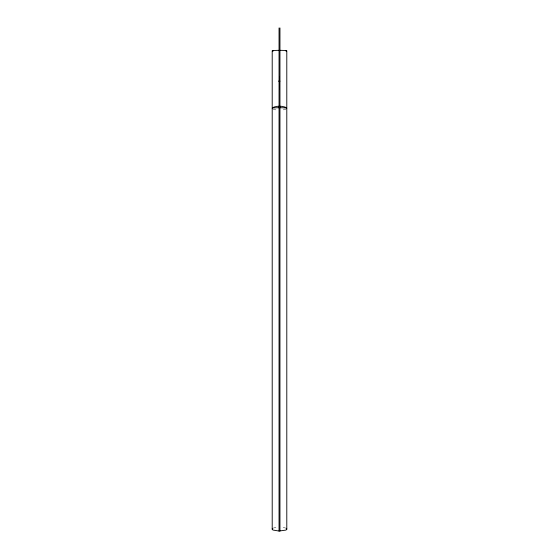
<?xml version="1.0" encoding="UTF-8"?>
<svg xmlns="http://www.w3.org/2000/svg" width="559" height="559" viewBox="0 0 559 559"><rect width="100%" height="100%" fill="white"/><g stroke="black" fill="none" stroke-linecap="round" stroke-linejoin="round"><path stroke-width="0.42" stroke-dasharray="2.79 2.1" d="M285.852 109.166L283.21 109.885A7.428 2.026 0 0 1 281.457 110.088M273.225 528.129L275.915 527.423A7.428 2.026 0 0 1 277.683 527.235M273.225 109.201L275.915 109.906A7.428 2.026 0 0 0 277.683 110.095M285.852 528.164L283.21 527.444A7.428 2.026 0 0 0 281.457 527.249"/><path stroke-width="0.84" d="M286.564 108.698L286.522 107.691C282.267 105.714 276.67 105.679 272.436 107.726L272.478 108.732M286.564 108.334L286.781 108.208A7.295 0.482 0 0 0 281.317 107.747L277.543 107.747A7.295 0.482 0 0 0 272.436 108.09L272.219 108.208A7.295 0.482 0 0 0 272.478 108.341M272.478 528.597A7.001 1.908 0 0 0 273.148 530.072L279.046 531.05L285.775 530.107A7.001 1.908 0 0 0 286.564 528.632M279.046 50.338L277.543 50.352A7.295 0.482 0 0 0 273.225 51.058M278.585 81.139L279.954 81.139M279.954 50.338L281.317 50.352A7.295 0.482 0 0 1 285.852 51.051M286.795 50.813L286.795 529.142M279.954 27.95L279.954 531.05M279.5 76.828L279.5 89.489M279.046 27.95L279.046 531.05M272.205 50.82L272.205 529.1"/></g></svg>
